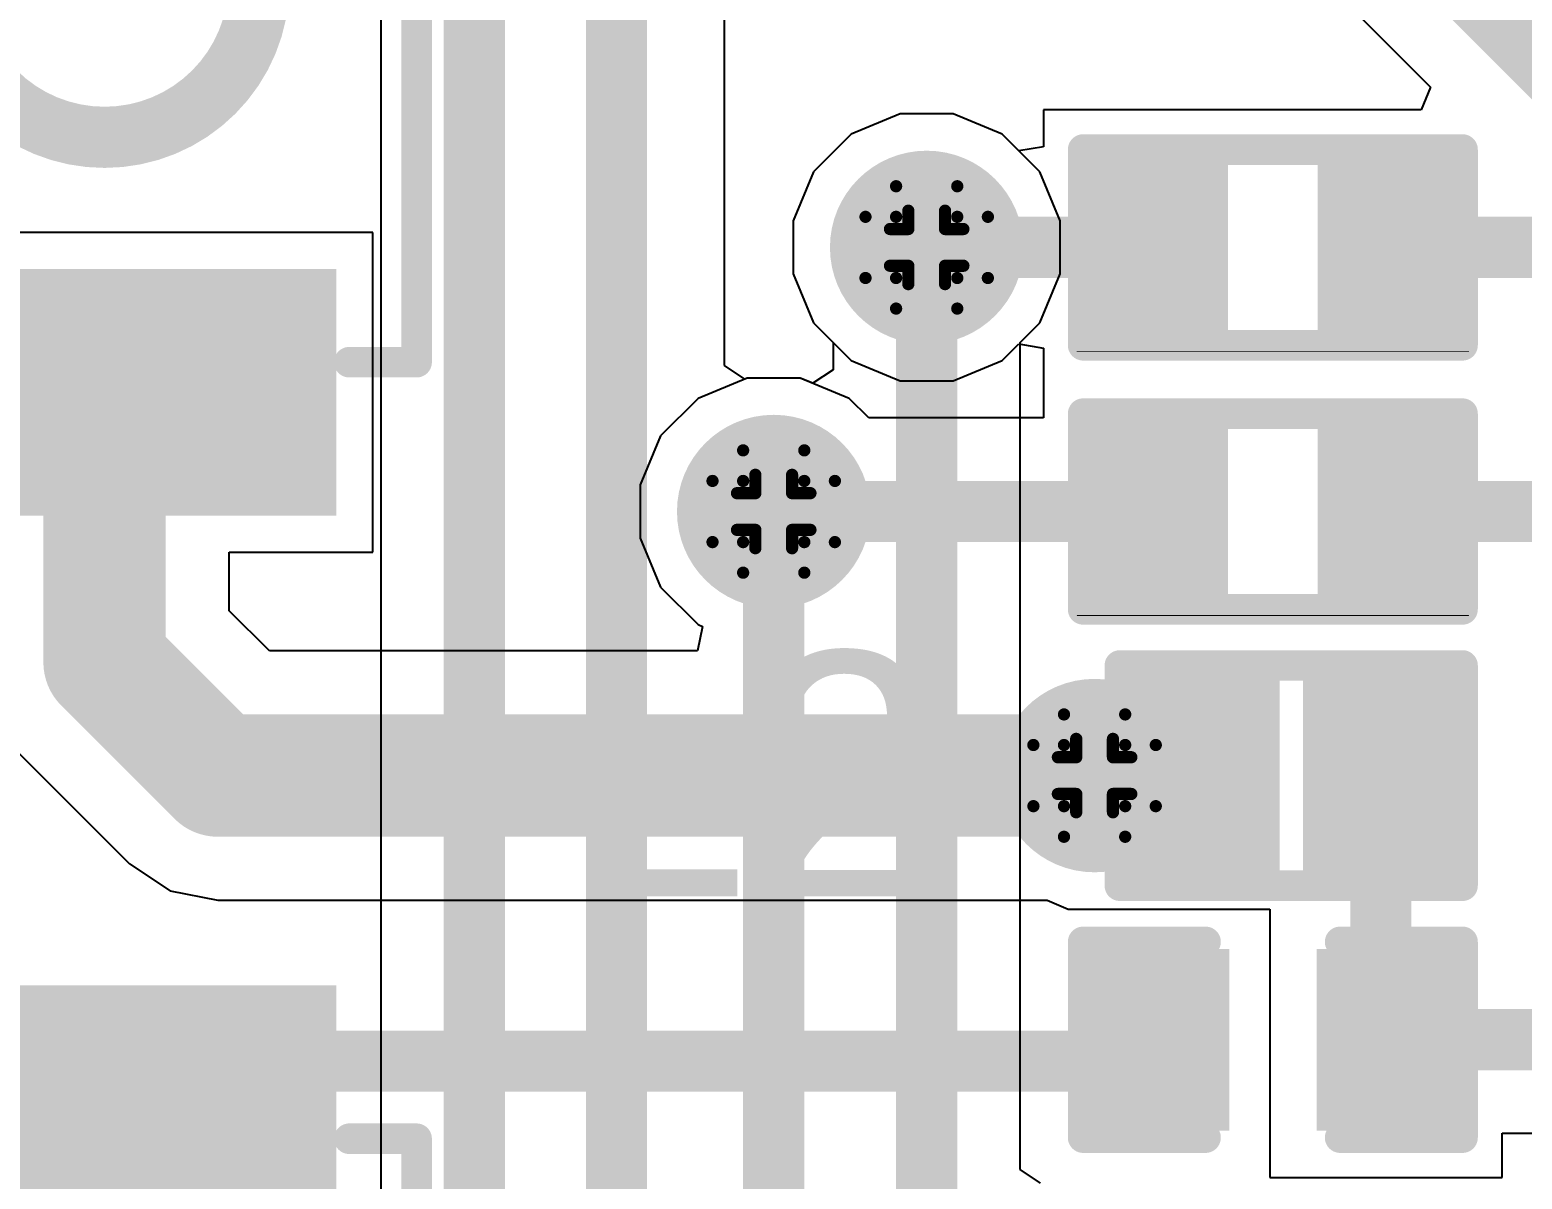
# Model space of a CAD drawing. Header units: inches. Extents: x -5 to 5258, y -4 to 5281.
# Drawn here: x -0.8 to 5.39, y 43.79 to 48.56 of the extents above; entities that cross this region are included whole.
import ezdxf

# ---------------------------------------------------------------- set-up
doc = ezdxf.new("R2010")
doc.units = ezdxf.units.IN
for name, color, linetype in [('Bottom Layer', 5, 'Continuous'), ('Bottom Solder', 6, 'Continuous'), ('Drill Drawing', 1, 'Continuous'), ('Top Layer', 1, 'Continuous'), ('Top Overlay', 2, 'Continuous'), ('Top Paste', 8, 'Continuous'), ('Top Solder', 216, 'Continuous'), ('Via Holes', 16, 'Continuous')]:
    doc.layers.add(name, color=color, linetype=linetype)
doc.styles.add('Arial', font='', dxfattribs={"height": 0.2})
doc.styles.get('Arial').set_extended_font_data('Arial')

# ---------------------------------------------------------------- blocks, each defined once
blk = doc.blocks.new('B3U_1000P_19')
at = {"layer": 'Top Layer'}
for points in [[(-2.11, 0.86), (-1.29, 0.86), (-1.29, -0.86), (-2.11, -0.86)], [(1.29, 0.86), (2.11, 0.86), (2.11, -0.86), (1.29, -0.86)]]:
    blk.add_hatch(color=1, dxfattribs=at).paths.add_polyline_path(points)
at = {"layer": 'Top Paste'}
for points in [[(-2.11, 0.86), (-1.29, 0.86), (-1.29, -0.86), (-2.11, -0.86)], [(1.29, 0.86), (2.11, 0.86), (2.11, -0.86), (1.29, -0.86)]]:
    blk.add_hatch(color=8, dxfattribs=at).paths.add_polyline_path(points)
at = {"layer": 'Top Solder'}
for points in [[(-2.2116, 0.9616), (-1.1884, 0.9616), (-1.1884, -0.9616), (-2.2116, -0.9616)], [(1.1884, 0.9616), (2.2116, 0.9616), (2.2116, -0.9616), (1.1884, -0.9616)]]:
    blk.add_hatch(color=216, dxfattribs=at).paths.add_polyline_path(points)
at = {"layer": 'Top Overlay'}
for points in [[(-1.5748, 1.016, 0.127, 0.127, 0), (-1.5748, 1.2954, 0.127, 0.127, 0)], [(1.5748, 1.2954, 0.127, 0.127, 0), (-1.5748, 1.2954, 0.127, 0.127, 0)], [(1.5748, 1.016, 0.127, 0.127, 0), (1.5748, 1.2954, 0.127, 0.127, 0)], [(-1.5748, -1.2954, 0.127, 0.127, 0), (-1.5748, -1.016, 0.127, 0.127, 0)], [(1.5748, -1.2954, 0.127, 0.127, 0), (1.5748, -1.016, 0.127, 0.127, 0)], [(1.5748, -1.2954, 0.127, 0.127, 0), (-1.5748, -1.2954, 0.127, 0.127, 0)]]:
    blk.add_lwpolyline(points, format="xyseb", dxfattribs=at)
for points in [[(-1.6065, 1.2954, 0.0635, 0.0635, 1), (-1.5431, 1.2954, 0.0635, 0.0635, 1)], [(-1.6065, 1.2954, 0.0635, 0.0635, 1), (-1.5431, 1.2954, 0.0635, 0.0635, 1)], [(1.5431, 1.2954, 0.0635, 0.0635, 1), (1.6065, 1.2954, 0.0635, 0.0635, 1)], [(1.5431, 1.2954, 0.0635, 0.0635, 1), (1.6065, 1.2954, 0.0635, 0.0635, 1)], [(-1.6065, 1.016, 0.0635, 0.0635, 1), (-1.5431, 1.016, 0.0635, 0.0635, 1)], [(1.5431, 1.016, 0.0635, 0.0635, 1), (1.6066, 1.016, 0.0635, 0.0635, 1)], [(0.6411, 0, 0.254, 0.254, 1), (-0.6411, 0, 0.254, 0.254, 1)], [(-0.7046, 0, 0.127, 0.127, 1), (-0.5776, 0, 0.127, 0.127, 1)], [(0.5776, 0, 0.127, 0.127, 1), (0.7046, 0, 0.127, 0.127, 1)], [(-1.6065, -1.016, 0.0635, 0.0635, 1), (-1.5431, -1.016, 0.0635, 0.0635, 1)], [(1.5431, -1.016, 0.0635, 0.0635, 1), (1.6066, -1.016, 0.0635, 0.0635, 1)], [(-1.6065, -1.2954, 0.0635, 0.0635, 1), (-1.5431, -1.2954, 0.0635, 0.0635, 1)], [(-1.6065, -1.2954, 0.0635, 0.0635, 1), (-1.5431, -1.2954, 0.0635, 0.0635, 1)], [(1.5431, -1.2954, 0.0635, 0.0635, 1), (1.6065, -1.2954, 0.0635, 0.0635, 1)], [(1.5431, -1.2954, 0.0635, 0.0635, 1), (1.6065, -1.2954, 0.0635, 0.0635, 1)]]:
    blk.add_lwpolyline(points, format="xyseb", close=True, dxfattribs=at)
blk = doc.blocks.new('B3U_1000P_21')
at = {"layer": 'Top Layer'}
for points in [[(-2.11, 0.86), (-1.29, 0.86), (-1.29, -0.86), (-2.11, -0.86)], [(1.29, 0.86), (2.11, 0.86), (2.11, -0.86), (1.29, -0.86)]]:
    blk.add_hatch(color=1, dxfattribs=at).paths.add_polyline_path(points)
at = {"layer": 'Top Paste'}
for points in [[(-2.11, 0.86), (-1.29, 0.86), (-1.29, -0.86), (-2.11, -0.86)], [(1.29, 0.86), (2.11, 0.86), (2.11, -0.86), (1.29, -0.86)]]:
    blk.add_hatch(color=8, dxfattribs=at).paths.add_polyline_path(points)
at = {"layer": 'Top Solder'}
for points in [[(-2.2116, 0.9616), (-1.1884, 0.9616), (-1.1884, -0.9616), (-2.2116, -0.9616)], [(1.1884, 0.9616), (2.2116, 0.9616), (2.2116, -0.9616), (1.1884, -0.9616)]]:
    blk.add_hatch(color=216, dxfattribs=at).paths.add_polyline_path(points)
at = {"layer": 'Top Overlay'}
for points in [[(-1.5748, 1.2954, 0.127, 0.127, 0), (-1.5748, 1.016, 0.127, 0.127, 0)], [(-1.5748, 1.2954, 0.127, 0.127, 0), (1.5748, 1.2954, 0.127, 0.127, 0)], [(1.5748, 1.2954, 0.127, 0.127, 0), (1.5748, 1.016, 0.127, 0.127, 0)], [(-1.5748, -1.016, 0.127, 0.127, 0), (-1.5748, -1.2954, 0.127, 0.127, 0)], [(1.5748, -1.016, 0.127, 0.127, 0), (1.5748, -1.2954, 0.127, 0.127, 0)], [(-1.5748, -1.2954, 0.127, 0.127, 0), (1.5748, -1.2954, 0.127, 0.127, 0)]]:
    blk.add_lwpolyline(points, format="xyseb", dxfattribs=at)
for points in [[(-1.6065, 1.2954, 0.0635, 0.0635, 1), (-1.5431, 1.2954, 0.0635, 0.0635, 1)], [(-1.6065, 1.2954, 0.0635, 0.0635, 1), (-1.5431, 1.2954, 0.0635, 0.0635, 1)], [(1.5431, 1.2954, 0.0635, 0.0635, 1), (1.6065, 1.2954, 0.0635, 0.0635, 1)], [(1.5431, 1.2954, 0.0635, 0.0635, 1), (1.6065, 1.2954, 0.0635, 0.0635, 1)], [(-1.6065, 1.016, 0.0635, 0.0635, 1), (-1.5431, 1.016, 0.0635, 0.0635, 1)], [(1.5431, 1.016, 0.0635, 0.0635, 1), (1.6066, 1.016, 0.0635, 0.0635, 1)], [(0.6411, 0, 0.254, 0.254, 1), (-0.6411, 0, 0.254, 0.254, 1)], [(-0.7046, 0, 0.127, 0.127, 1), (-0.5776, 0, 0.127, 0.127, 1)], [(0.5776, 0, 0.127, 0.127, 1), (0.7046, 0, 0.127, 0.127, 1)], [(-1.6065, -1.016, 0.0635, 0.0635, 1), (-1.5431, -1.016, 0.0635, 0.0635, 1)], [(1.5431, -1.016, 0.0635, 0.0635, 1), (1.6066, -1.016, 0.0635, 0.0635, 1)], [(-1.6065, -1.2954, 0.0635, 0.0635, 1), (-1.5431, -1.2954, 0.0635, 0.0635, 1)], [(-1.6065, -1.2954, 0.0635, 0.0635, 1), (-1.5431, -1.2954, 0.0635, 0.0635, 1)], [(1.5431, -1.2954, 0.0635, 0.0635, 1), (1.6065, -1.2954, 0.0635, 0.0635, 1)], [(1.5431, -1.2954, 0.0635, 0.0635, 1), (1.6065, -1.2954, 0.0635, 0.0635, 1)]]:
    blk.add_lwpolyline(points, format="xyseb", close=True, dxfattribs=at)
blk = doc.blocks.new('R___0402_42')
at = {"layer": 'Top Layer'}
for points in [[(-0.6985, -0.3175), (-0.6985, 0.3175), (-0.2413, 0.3175), (-0.2413, -0.3175)], [(0.2413, -0.3175), (0.2413, 0.3175), (0.6985, 0.3175), (0.6985, -0.3175)]]:
    blk.add_hatch(color=1, dxfattribs=at).paths.add_polyline_path(points)
at = {"layer": 'Top Paste'}
for points in [[(-0.6985, -0.3175), (-0.6985, 0.3175), (-0.2413, 0.3175), (-0.2413, -0.3175)], [(0.2413, -0.3175), (0.2413, 0.3175), (0.6985, 0.3175), (0.6985, -0.3175)]]:
    blk.add_hatch(color=8, dxfattribs=at).paths.add_polyline_path(points)
at = {"layer": 'Top Solder'}
for points in [[(-0.7535, -0.3725), (-0.7535, 0.3725), (-0.1863, 0.3725), (-0.1863, -0.3725)], [(0.1863, -0.3725), (0.1863, 0.3725), (0.7535, 0.3725), (0.7535, -0.3725)]]:
    blk.add_hatch(color=216, dxfattribs=at).paths.add_polyline_path(points)
at = {"layer": 'Top Overlay'}
for points in [[(-0.7874, -0.4064, 0.127, 0.127, 0), (-0.7874, 0.4064, 0.127, 0.127, 0)], [(-0.7874, 0.4064, 0.127, 0.127, 0), (0.7874, 0.4064, 0.127, 0.127, 0)], [(0.7874, -0.4064, 0.127, 0.127, 0), (0.7874, 0.4064, 0.127, 0.127, 0)], [(-0.7874, -0.4064, 0.127, 0.127, 0), (0.7874, -0.4064, 0.127, 0.127, 0)], [(-0.8128, -0.4318, 0.00323, 0.00323, 0), (0.8128, -0.4318, 0.00323, 0.00323, 0)]]:
    blk.add_lwpolyline(points, format="xyseb", dxfattribs=at)
for points in [[(-0.8191, 0.4064, 0.0635, 0.0635, 1), (-0.7556, 0.4064, 0.0635, 0.0635, 1)], [(-0.8191, 0.4064, 0.0635, 0.0635, 1), (-0.7556, 0.4064, 0.0635, 0.0635, 1)], [(0.7556, 0.4064, 0.0635, 0.0635, 1), (0.8191, 0.4064, 0.0635, 0.0635, 1)], [(0.7556, 0.4064, 0.0635, 0.0635, 1), (0.8191, 0.4064, 0.0635, 0.0635, 1)], [(-0.8191, -0.4064, 0.0635, 0.0635, 1), (-0.7556, -0.4064, 0.0635, 0.0635, 1)], [(-0.8191, -0.4064, 0.0635, 0.0635, 1), (-0.7556, -0.4064, 0.0635, 0.0635, 1)], [(0.7556, -0.4064, 0.0635, 0.0635, 1), (0.8191, -0.4064, 0.0635, 0.0635, 1)], [(0.7556, -0.4064, 0.0635, 0.0635, 1), (0.8191, -0.4064, 0.0635, 0.0635, 1)], [(-0.8136, -0.4318, 0.00161, 0.00161, 1), (-0.812, -0.4318, 0.00161, 0.00161, 1)], [(0.812, -0.4318, 0.00161, 0.00161, 1), (0.8136, -0.4318, 0.00161, 0.00161, 1)]]:
    blk.add_lwpolyline(points, format="xyseb", close=True, dxfattribs=at)
blk = doc.blocks.new('R___0402_43')
at = {"layer": 'Top Layer'}
for points in [[(-0.6985, -0.3175), (-0.6985, 0.3175), (-0.2413, 0.3175), (-0.2413, -0.3175)], [(0.2413, -0.3175), (0.2413, 0.3175), (0.6985, 0.3175), (0.6985, -0.3175)]]:
    blk.add_hatch(color=1, dxfattribs=at).paths.add_polyline_path(points)
at = {"layer": 'Top Paste'}
for points in [[(-0.6985, -0.3175), (-0.6985, 0.3175), (-0.2413, 0.3175), (-0.2413, -0.3175)], [(0.2413, -0.3175), (0.2413, 0.3175), (0.6985, 0.3175), (0.6985, -0.3175)]]:
    blk.add_hatch(color=8, dxfattribs=at).paths.add_polyline_path(points)
at = {"layer": 'Top Solder'}
for points in [[(-0.7535, -0.3725), (-0.7535, 0.3725), (-0.1863, 0.3725), (-0.1863, -0.3725)], [(0.1863, -0.3725), (0.1863, 0.3725), (0.7535, 0.3725), (0.7535, -0.3725)]]:
    blk.add_hatch(color=216, dxfattribs=at).paths.add_polyline_path(points)
at = {"layer": 'Top Overlay'}
for points in [[(-0.7874, -0.4064, 0.127, 0.127, 0), (-0.7874, 0.4064, 0.127, 0.127, 0)], [(-0.7874, 0.4064, 0.127, 0.127, 0), (0.7874, 0.4064, 0.127, 0.127, 0)], [(0.7874, -0.4064, 0.127, 0.127, 0), (0.7874, 0.4064, 0.127, 0.127, 0)], [(-0.7874, -0.4064, 0.127, 0.127, 0), (0.7874, -0.4064, 0.127, 0.127, 0)], [(-0.8128, -0.4318, 0.00323, 0.00323, 0), (0.8128, -0.4318, 0.00323, 0.00323, 0)]]:
    blk.add_lwpolyline(points, format="xyseb", dxfattribs=at)
for points in [[(-0.8191, 0.4064, 0.0635, 0.0635, 1), (-0.7556, 0.4064, 0.0635, 0.0635, 1)], [(-0.8191, 0.4064, 0.0635, 0.0635, 1), (-0.7556, 0.4064, 0.0635, 0.0635, 1)], [(0.7556, 0.4064, 0.0635, 0.0635, 1), (0.8191, 0.4064, 0.0635, 0.0635, 1)], [(0.7556, 0.4064, 0.0635, 0.0635, 1), (0.8191, 0.4064, 0.0635, 0.0635, 1)], [(-0.8191, -0.4064, 0.0635, 0.0635, 1), (-0.7556, -0.4064, 0.0635, 0.0635, 1)], [(-0.8191, -0.4064, 0.0635, 0.0635, 1), (-0.7556, -0.4064, 0.0635, 0.0635, 1)], [(0.7556, -0.4064, 0.0635, 0.0635, 1), (0.8191, -0.4064, 0.0635, 0.0635, 1)], [(0.7556, -0.4064, 0.0635, 0.0635, 1), (0.8191, -0.4064, 0.0635, 0.0635, 1)], [(-0.8136, -0.4318, 0.00161, 0.00161, 1), (-0.812, -0.4318, 0.00161, 0.00161, 1)], [(0.812, -0.4318, 0.00161, 0.00161, 1), (0.8136, -0.4318, 0.00161, 0.00161, 1)]]:
    blk.add_lwpolyline(points, format="xyseb", close=True, dxfattribs=at)
blk = doc.blocks.new('IND_0402_104')
at = {"layer": 'Top Layer'}
for points in [[(-0.55, 0.3), (-0.15, 0.3), (-0.15, -0.3), (-0.55, -0.3)], [(0.15, 0.3), (0.55, 0.3), (0.55, -0.3), (0.15, -0.3)]]:
    blk.add_hatch(color=1, dxfattribs=at).paths.add_polyline_path(points)
at = {"layer": 'Top Paste'}
for points in [[(-0.55, 0.3), (-0.15, 0.3), (-0.15, -0.3), (-0.55, -0.3)], [(0.15, 0.3), (0.55, 0.3), (0.55, -0.3), (0.15, -0.3)]]:
    blk.add_hatch(color=8, dxfattribs=at).paths.add_polyline_path(points)
at = {"layer": 'Top Solder'}
for points in [[(-0.6516, 0.4016), (-0.0484, 0.4016), (-0.0484, -0.4016), (-0.6516, -0.4016)], [(0.0484, 0.4016), (0.6516, 0.4016), (0.6516, -0.4016), (0.0484, -0.4016)]]:
    blk.add_hatch(color=216, dxfattribs=at).paths.add_polyline_path(points)
at = {"layer": 'Top Overlay'}
for points in [[(-0.7112, 0.4572, 0.127, 0.127, 0), (-0.7112, -0.4572, 0.127, 0.127, 0)], [(-0.3048, 0.4572, 0.127, 0.127, 0), (-0.7112, 0.4572, 0.127, 0.127, 0)], [(0.7112, 0.4572, 0.127, 0.127, 0), (-0.3048, 0.4572, 0.127, 0.127, 0)], [(0.7112, 0.4572, 0.127, 0.127, 0), (0.7112, -0.4572, 0.127, 0.127, 0)], [(-0.3048, -0.4572, 0.127, 0.127, 0), (-0.7112, -0.4572, 0.127, 0.127, 0)], [(0.7112, -0.4572, 0.127, 0.127, 0), (-0.3048, -0.4572, 0.127, 0.127, 0)]]:
    blk.add_lwpolyline(points, format="xyseb", dxfattribs=at)
for points in [[(-0.7429, 0.4572, 0.0635, 0.0635, 1), (-0.6794, 0.4572, 0.0635, 0.0635, 1)], [(-0.7429, 0.4572, 0.0635, 0.0635, 1), (-0.6794, 0.4572, 0.0635, 0.0635, 1)], [(-0.3366, 0.4572, 0.0635, 0.0635, 1), (-0.2731, 0.4572, 0.0635, 0.0635, 1)], [(-0.3366, 0.4572, 0.0635, 0.0635, 1), (-0.2731, 0.4572, 0.0635, 0.0635, 1)], [(0.6794, 0.4572, 0.0635, 0.0635, 1), (0.7429, 0.4572, 0.0635, 0.0635, 1)], [(0.6794, 0.4572, 0.0635, 0.0635, 1), (0.7429, 0.4572, 0.0635, 0.0635, 1)], [(-0.7429, -0.4572, 0.0635, 0.0635, 1), (-0.6794, -0.4572, 0.0635, 0.0635, 1)], [(-0.7429, -0.4572, 0.0635, 0.0635, 1), (-0.6794, -0.4572, 0.0635, 0.0635, 1)], [(-0.3366, -0.4572, 0.0635, 0.0635, 1), (-0.2731, -0.4572, 0.0635, 0.0635, 1)], [(-0.3366, -0.4572, 0.0635, 0.0635, 1), (-0.2731, -0.4572, 0.0635, 0.0635, 1)], [(0.6794, -0.4572, 0.0635, 0.0635, 1), (0.7429, -0.4572, 0.0635, 0.0635, 1)], [(0.6794, -0.4572, 0.0635, 0.0635, 1), (0.7429, -0.4572, 0.0635, 0.0635, 1)]]:
    blk.add_lwpolyline(points, format="xyseb", close=True, dxfattribs=at)
blk = doc.blocks.new('C___0402_143')
at = {"layer": 'Top Layer'}
for points in [[(-0.6985, -0.3175), (-0.6985, 0.3175), (-0.2413, 0.3175), (-0.2413, -0.3175)], [(0.2413, -0.3175), (0.2413, 0.3175), (0.6985, 0.3175), (0.6985, -0.3175)]]:
    blk.add_hatch(color=1, dxfattribs=at).paths.add_polyline_path(points)
at = {"layer": 'Top Paste'}
for points in [[(-0.6985, -0.3175), (-0.6985, 0.3175), (-0.2413, 0.3175), (-0.2413, -0.3175)], [(0.2413, -0.3175), (0.2413, 0.3175), (0.6985, 0.3175), (0.6985, -0.3175)]]:
    blk.add_hatch(color=8, dxfattribs=at).paths.add_polyline_path(points)
at = {"layer": 'Top Solder'}
for points in [[(-0.7585, -0.3775), (-0.7585, 0.3775), (-0.1813, 0.3775), (-0.1813, -0.3775)], [(0.1813, -0.3775), (0.1813, 0.3775), (0.7585, 0.3775), (0.7585, -0.3775)]]:
    blk.add_hatch(color=216, dxfattribs=at).paths.add_polyline_path(points)
at = {"layer": 'Top Overlay'}
for points in [[(-0.7874, 0.4064, 0.127, 0.127, 0), (-0.7874, -0.4064, 0.127, 0.127, 0)], [(-0.2794, 0.4064, 0.127, 0.127, 0), (-0.7874, 0.4064, 0.127, 0.127, 0)], [(0.7874, 0.4064, 0.127, 0.127, 0), (0.2794, 0.4064, 0.127, 0.127, 0)], [(0.7874, 0.4064, 0.127, 0.127, 0), (0.7874, -0.4064, 0.127, 0.127, 0)], [(-0.2794, -0.4064, 0.127, 0.127, 0), (-0.7874, -0.4064, 0.127, 0.127, 0)], [(0.7874, -0.4064, 0.127, 0.127, 0), (0.2794, -0.4064, 0.127, 0.127, 0)]]:
    blk.add_lwpolyline(points, format="xyseb", dxfattribs=at)
for points in [[(-0.8191, 0.4064, 0.0635, 0.0635, 1), (-0.7556, 0.4064, 0.0635, 0.0635, 1)], [(-0.8191, 0.4064, 0.0635, 0.0635, 1), (-0.7556, 0.4064, 0.0635, 0.0635, 1)], [(-0.3111, 0.4064, 0.0635, 0.0635, 1), (-0.2477, 0.4064, 0.0635, 0.0635, 1)], [(0.2477, 0.4064, 0.0635, 0.0635, 1), (0.3111, 0.4064, 0.0635, 0.0635, 1)], [(0.7556, 0.4064, 0.0635, 0.0635, 1), (0.8191, 0.4064, 0.0635, 0.0635, 1)], [(0.7556, 0.4064, 0.0635, 0.0635, 1), (0.8191, 0.4064, 0.0635, 0.0635, 1)], [(-0.8191, -0.4064, 0.0635, 0.0635, 1), (-0.7556, -0.4064, 0.0635, 0.0635, 1)], [(-0.8191, -0.4064, 0.0635, 0.0635, 1), (-0.7556, -0.4064, 0.0635, 0.0635, 1)], [(-0.3111, -0.4064, 0.0635, 0.0635, 1), (-0.2477, -0.4064, 0.0635, 0.0635, 1)], [(0.2477, -0.4064, 0.0635, 0.0635, 1), (0.3111, -0.4064, 0.0635, 0.0635, 1)], [(0.7556, -0.4064, 0.0635, 0.0635, 1), (0.8191, -0.4064, 0.0635, 0.0635, 1)], [(0.7556, -0.4064, 0.0635, 0.0635, 1), (0.8191, -0.4064, 0.0635, 0.0635, 1)]]:
    blk.add_lwpolyline(points, format="xyseb", close=True, dxfattribs=at)

msp = doc.modelspace()

# ---------------------------------------------------------------- hatches: boundary and pattern name
at = {"layer": 'Bottom Layer'}
h = msp.add_hatch(color=5, dxfattribs=at)
edge = h.paths.add_edge_path()
edge.add_arc((2.921, 47.6611), 0.3, 0, 360)
h = msp.add_hatch(color=5, dxfattribs=at)
edge = h.paths.add_edge_path()
edge.add_arc((2.286, 46.5644), 0.3, 0, 360)
h = msp.add_hatch(color=5, dxfattribs=at)
edge = h.paths.add_edge_path()
edge.add_arc((3.618, 45.4679), 0.3, 0, 360)
at = {"layer": 'Bottom Solder'}
h = msp.add_hatch(color=6, dxfattribs=at)
edge = h.paths.add_edge_path()
edge.add_arc((2.921, 47.6611), 0.4016, 0, 360)
h = msp.add_hatch(color=6, dxfattribs=at)
edge = h.paths.add_edge_path()
edge.add_arc((2.286, 46.5644), 0.4016, 0, 360)
h = msp.add_hatch(color=6, dxfattribs=at)
edge = h.paths.add_edge_path()
edge.add_arc((3.618, 45.4679), 0.4016, 0, 360)
at = {"layer": 'Top Layer'}
h = msp.add_hatch(color=1, dxfattribs=at)
edge = h.paths.add_edge_path()
edge.add_arc((2.921, 47.6611), 0.3, 0, 360)
h = msp.add_hatch(color=1, dxfattribs=at)
edge = h.paths.add_edge_path()
edge.add_arc((2.286, 46.5644), 0.3, 0, 360)
h = msp.add_hatch(color=1, dxfattribs=at)
edge = h.paths.add_edge_path()
edge.add_arc((3.618, 45.4679), 0.3, 0, 360)
at = {"layer": 'Top Solder'}
h = msp.add_hatch(color=216, dxfattribs=at)
edge = h.paths.add_edge_path()
edge.add_arc((2.921, 47.6611), 0.4016, 0, 360)
h = msp.add_hatch(color=216, dxfattribs=at)
edge = h.paths.add_edge_path()
edge.add_arc((2.286, 46.5644), 0.4016, 0, 360)
h = msp.add_hatch(color=216, dxfattribs=at)
edge = h.paths.add_edge_path()
edge.add_arc((3.618, 45.4679), 0.4016, 0, 360)
at = {"layer": 'Via Holes'}
h = msp.add_hatch(color=7, dxfattribs=at)
edge = h.paths.add_edge_path()
edge.add_arc((2.921, 47.6611), 0.15, 0, 360)
h = msp.add_hatch(color=7, dxfattribs=at)
edge = h.paths.add_edge_path()
edge.add_arc((2.286, 46.5644), 0.15, 0, 360)
h = msp.add_hatch(color=7, dxfattribs=at)
edge = h.paths.add_edge_path()
edge.add_arc((3.618, 45.4679), 0.15, 0, 360)

# ---------------------------------------------------------------- linework, layer by layer
at = {"layer": 'Bottom Layer'}
for p, q in [((0.6548, 52.2954), (0.6548, 33.3307)), ((2.0817, 47.1708), (2.0817, 51.6879)), ((2.8108, 48.2151), (2.6072, 48.1307)), ((3.0312, 48.2151), (2.8108, 48.2151)), ((3.2348, 48.1307), (3.0312, 48.2151)), ((2.6072, 48.1307), (2.4513, 47.9749)), ((3.3907, 47.9749), (3.2348, 48.1307)), ((2.4513, 47.9749), (2.367, 47.7713)), ((3.475, 47.7713), (3.3907, 47.9749)), ((2.367, 47.7713), (2.367, 47.5509)), ((3.475, 47.5509), (3.475, 47.7713)), ((2.367, 47.5509), (2.4513, 47.3473)), ((3.3907, 47.3473), (3.475, 47.5509)), ((2.4513, 47.3473), (2.5325, 47.2661)), ((3.3095, 47.2661), (3.3907, 47.3473)), ((2.5325, 47.2661), (2.5325, 47.1533)), ((3.3095, 43.8322), (3.3095, 47.2661)), ((2.1662, 47.1144), (2.0817, 47.1708)), ((2.5325, 47.1533), (2.4481, 47.0969)), ((2.1758, 47.1184), (2.1662, 47.1144)), ((2.3962, 47.1184), (2.1758, 47.1184)), ((2.4481, 47.0969), (2.3962, 47.1184)), ((3.3939, 43.7758), (3.3095, 43.8322))]:
    msp.add_line(p, q, dxfattribs=at)
for points in [[(1.0433, 33.3307, 0.254, 0.254, 0), (1.0433, 52.2954, 0.254, 0.254, 0)], [(1.6335, 42.4145, 0.254, 0.254, 0), (1.6335, 51.9726, 0.254, 0.254, 0)], [(2.921, 34.982, 0.254, 0.254, 0), (2.921, 47.6611, 0.254, 0.254, 0)], [(2.286, 34.5649, 0.254, 0.254, 0), (2.286, 46.5644, 0.254, 0.254, 0)]]:
    msp.add_lwpolyline(points, format="xyseb", dxfattribs=at)
for points in [[(2.8575, 47.6611, 0.127, 0.127, 1), (2.9845, 47.6611, 0.127, 0.127, 1)], [(2.2225, 46.5644, 0.127, 0.127, 1), (2.3495, 46.5644, 0.127, 0.127, 1)]]:
    msp.add_lwpolyline(points, format="xyseb", close=True, dxfattribs=at)
at = {"layer": 'Drill Drawing'}
for points in [[(2.794, 47.7881, 0.0508, 0.0508, 0), (2.794, 47.9151, 0.0508, 0.0508, 0)], [(2.794, 47.9151, 0.0508, 0.0508, 0), (3.048, 47.9151, 0.0508, 0.0508, 0)], [(3.048, 47.7881, 0.0508, 0.0508, 0), (3.048, 47.9151, 0.0508, 0.0508, 0)], [(2.8448, 47.7373, 0.0508, 0.0508, 0), (2.8448, 47.8135, 0.0508, 0.0508, 0)], [(2.8448, 47.8135, 0.0508, 0.0508, 0), (2.9972, 47.8135, 0.0508, 0.0508, 0)], [(2.9972, 47.7373, 0.0508, 0.0508, 0), (2.9972, 47.8135, 0.0508, 0.0508, 0)], [(2.667, 47.5341, 0.0508, 0.0508, 0), (2.667, 47.7881, 0.0508, 0.0508, 0)], [(2.667, 47.7881, 0.0508, 0.0508, 0), (2.794, 47.7881, 0.0508, 0.0508, 0)], [(2.7686, 47.5849, 0.0508, 0.0508, 0), (2.7686, 47.7373, 0.0508, 0.0508, 0)], [(2.7686, 47.7373, 0.0508, 0.0508, 0), (2.8448, 47.7373, 0.0508, 0.0508, 0)], [(2.9972, 47.7373, 0.0508, 0.0508, 0), (3.0734, 47.7373, 0.0508, 0.0508, 0)], [(3.048, 47.7881, 0.0508, 0.0508, 0), (3.175, 47.7881, 0.0508, 0.0508, 0)], [(3.0734, 47.5849, 0.0508, 0.0508, 0), (3.0734, 47.7373, 0.0508, 0.0508, 0)], [(3.175, 47.5341, 0.0508, 0.0508, 0), (3.175, 47.7881, 0.0508, 0.0508, 0)], [(2.7686, 47.5849, 0.0508, 0.0508, 0), (2.8448, 47.5849, 0.0508, 0.0508, 0)], [(2.8448, 47.5087, 0.0508, 0.0508, 0), (2.8448, 47.5849, 0.0508, 0.0508, 0)], [(2.9972, 47.5849, 0.0508, 0.0508, 0), (3.0734, 47.5849, 0.0508, 0.0508, 0)], [(2.9972, 47.5087, 0.0508, 0.0508, 0), (2.9972, 47.5849, 0.0508, 0.0508, 0)], [(2.667, 47.5341, 0.0508, 0.0508, 0), (2.794, 47.5341, 0.0508, 0.0508, 0)], [(2.794, 47.4071, 0.0508, 0.0508, 0), (2.794, 47.5341, 0.0508, 0.0508, 0)], [(2.8448, 47.5087, 0.0508, 0.0508, 0), (2.9972, 47.5087, 0.0508, 0.0508, 0)], [(3.048, 47.5341, 0.0508, 0.0508, 0), (3.175, 47.5341, 0.0508, 0.0508, 0)], [(3.048, 47.4071, 0.0508, 0.0508, 0), (3.048, 47.5341, 0.0508, 0.0508, 0)], [(2.794, 47.4071, 0.0508, 0.0508, 0), (3.048, 47.4071, 0.0508, 0.0508, 0)], [(2.159, 46.6914, 0.0508, 0.0508, 0), (2.159, 46.8184, 0.0508, 0.0508, 0)], [(2.159, 46.8184, 0.0508, 0.0508, 0), (2.413, 46.8184, 0.0508, 0.0508, 0)], [(2.413, 46.6914, 0.0508, 0.0508, 0), (2.413, 46.8184, 0.0508, 0.0508, 0)], [(2.032, 46.4374, 0.0508, 0.0508, 0), (2.032, 46.6914, 0.0508, 0.0508, 0)], [(2.032, 46.6914, 0.0508, 0.0508, 0), (2.159, 46.6914, 0.0508, 0.0508, 0)], [(2.2098, 46.6406, 0.0508, 0.0508, 0), (2.2098, 46.7168, 0.0508, 0.0508, 0)], [(2.2098, 46.7168, 0.0508, 0.0508, 0), (2.3622, 46.7168, 0.0508, 0.0508, 0)], [(2.3622, 46.6406, 0.0508, 0.0508, 0), (2.3622, 46.7168, 0.0508, 0.0508, 0)], [(2.413, 46.6914, 0.0508, 0.0508, 0), (2.54, 46.6914, 0.0508, 0.0508, 0)], [(2.54, 46.4374, 0.0508, 0.0508, 0), (2.54, 46.6914, 0.0508, 0.0508, 0)], [(2.1336, 46.4882, 0.0508, 0.0508, 0), (2.1336, 46.6406, 0.0508, 0.0508, 0)], [(2.1336, 46.6406, 0.0508, 0.0508, 0), (2.2098, 46.6406, 0.0508, 0.0508, 0)], [(2.3622, 46.6406, 0.0508, 0.0508, 0), (2.4384, 46.6406, 0.0508, 0.0508, 0)], [(2.4384, 46.4882, 0.0508, 0.0508, 0), (2.4384, 46.6406, 0.0508, 0.0508, 0)], [(2.032, 46.4374, 0.0508, 0.0508, 0), (2.159, 46.4374, 0.0508, 0.0508, 0)], [(2.1336, 46.4882, 0.0508, 0.0508, 0), (2.2098, 46.4882, 0.0508, 0.0508, 0)], [(2.159, 46.3104, 0.0508, 0.0508, 0), (2.159, 46.4374, 0.0508, 0.0508, 0)], [(2.2098, 46.412, 0.0508, 0.0508, 0), (2.2098, 46.4882, 0.0508, 0.0508, 0)], [(2.3622, 46.4882, 0.0508, 0.0508, 0), (2.4384, 46.4882, 0.0508, 0.0508, 0)], [(2.3622, 46.412, 0.0508, 0.0508, 0), (2.3622, 46.4882, 0.0508, 0.0508, 0)], [(2.413, 46.4374, 0.0508, 0.0508, 0), (2.54, 46.4374, 0.0508, 0.0508, 0)], [(2.413, 46.3104, 0.0508, 0.0508, 0), (2.413, 46.4374, 0.0508, 0.0508, 0)], [(2.2098, 46.412, 0.0508, 0.0508, 0), (2.3622, 46.412, 0.0508, 0.0508, 0)], [(2.159, 46.3104, 0.0508, 0.0508, 0), (2.413, 46.3104, 0.0508, 0.0508, 0)], [(3.491, 45.5949, 0.0508, 0.0508, 0), (3.491, 45.7219, 0.0508, 0.0508, 0)], [(3.491, 45.7219, 0.0508, 0.0508, 0), (3.745, 45.7219, 0.0508, 0.0508, 0)], [(3.745, 45.5949, 0.0508, 0.0508, 0), (3.745, 45.7219, 0.0508, 0.0508, 0)], [(3.364, 45.3409, 0.0508, 0.0508, 0), (3.364, 45.5949, 0.0508, 0.0508, 0)], [(3.364, 45.5949, 0.0508, 0.0508, 0), (3.491, 45.5949, 0.0508, 0.0508, 0)], [(3.5418, 45.5441, 0.0508, 0.0508, 0), (3.5418, 45.6203, 0.0508, 0.0508, 0)], [(3.5418, 45.6203, 0.0508, 0.0508, 0), (3.6942, 45.6203, 0.0508, 0.0508, 0)], [(3.6942, 45.5441, 0.0508, 0.0508, 0), (3.6942, 45.6203, 0.0508, 0.0508, 0)], [(3.745, 45.5949, 0.0508, 0.0508, 0), (3.872, 45.5949, 0.0508, 0.0508, 0)], [(3.872, 45.3409, 0.0508, 0.0508, 0), (3.872, 45.5949, 0.0508, 0.0508, 0)], [(3.4656, 45.3917, 0.0508, 0.0508, 0), (3.4656, 45.5441, 0.0508, 0.0508, 0)], [(3.4656, 45.5441, 0.0508, 0.0508, 0), (3.5418, 45.5441, 0.0508, 0.0508, 0)], [(3.6942, 45.5441, 0.0508, 0.0508, 0), (3.7704, 45.5441, 0.0508, 0.0508, 0)], [(3.7704, 45.3917, 0.0508, 0.0508, 0), (3.7704, 45.5441, 0.0508, 0.0508, 0)], [(3.4656, 45.3917, 0.0508, 0.0508, 0), (3.5418, 45.3917, 0.0508, 0.0508, 0)], [(3.5418, 45.3155, 0.0508, 0.0508, 0), (3.5418, 45.3917, 0.0508, 0.0508, 0)], [(3.6942, 45.3917, 0.0508, 0.0508, 0), (3.7704, 45.3917, 0.0508, 0.0508, 0)], [(3.6942, 45.3155, 0.0508, 0.0508, 0), (3.6942, 45.3917, 0.0508, 0.0508, 0)], [(3.364, 45.3409, 0.0508, 0.0508, 0), (3.491, 45.3409, 0.0508, 0.0508, 0)], [(3.491, 45.2139, 0.0508, 0.0508, 0), (3.491, 45.3409, 0.0508, 0.0508, 0)], [(3.745, 45.3409, 0.0508, 0.0508, 0), (3.872, 45.3409, 0.0508, 0.0508, 0)], [(3.745, 45.2139, 0.0508, 0.0508, 0), (3.745, 45.3409, 0.0508, 0.0508, 0)], [(3.5418, 45.3155, 0.0508, 0.0508, 0), (3.6942, 45.3155, 0.0508, 0.0508, 0)], [(3.491, 45.2139, 0.0508, 0.0508, 0), (3.745, 45.2139, 0.0508, 0.0508, 0)]]:
    msp.add_lwpolyline(points, format="xyseb", dxfattribs=at)
for points in [[(2.7813, 47.9151, 0.0254, 0.0254, 1), (2.8067, 47.9151, 0.0254, 0.0254, 1)], [(2.7813, 47.9151, 0.0254, 0.0254, 1), (2.8067, 47.9151, 0.0254, 0.0254, 1)], [(3.0353, 47.9151, 0.0254, 0.0254, 1), (3.0607, 47.9151, 0.0254, 0.0254, 1)], [(3.0353, 47.9151, 0.0254, 0.0254, 1), (3.0607, 47.9151, 0.0254, 0.0254, 1)], [(2.8321, 47.8135, 0.0254, 0.0254, 1), (2.8575, 47.8135, 0.0254, 0.0254, 1)], [(2.8321, 47.8135, 0.0254, 0.0254, 1), (2.8575, 47.8135, 0.0254, 0.0254, 1)], [(2.9845, 47.8135, 0.0254, 0.0254, 1), (3.0099, 47.8135, 0.0254, 0.0254, 1)], [(2.9845, 47.8135, 0.0254, 0.0254, 1), (3.0099, 47.8135, 0.0254, 0.0254, 1)], [(2.6543, 47.7881, 0.0254, 0.0254, 1), (2.6797, 47.7881, 0.0254, 0.0254, 1)], [(2.6543, 47.7881, 0.0254, 0.0254, 1), (2.6797, 47.7881, 0.0254, 0.0254, 1)], [(2.7559, 47.7373, 0.0254, 0.0254, 1), (2.7813, 47.7373, 0.0254, 0.0254, 1)], [(2.7559, 47.7373, 0.0254, 0.0254, 1), (2.7813, 47.7373, 0.0254, 0.0254, 1)], [(2.7813, 47.7881, 0.0254, 0.0254, 1), (2.8067, 47.7881, 0.0254, 0.0254, 1)], [(2.7813, 47.7881, 0.0254, 0.0254, 1), (2.8067, 47.7881, 0.0254, 0.0254, 1)], [(2.8321, 47.7373, 0.0254, 0.0254, 1), (2.8575, 47.7373, 0.0254, 0.0254, 1)], [(2.8321, 47.7373, 0.0254, 0.0254, 1), (2.8575, 47.7373, 0.0254, 0.0254, 1)], [(2.9845, 47.7373, 0.0254, 0.0254, 1), (3.0099, 47.7373, 0.0254, 0.0254, 1)], [(2.9845, 47.7373, 0.0254, 0.0254, 1), (3.0099, 47.7373, 0.0254, 0.0254, 1)], [(3.0353, 47.7881, 0.0254, 0.0254, 1), (3.0607, 47.7881, 0.0254, 0.0254, 1)], [(3.0353, 47.7881, 0.0254, 0.0254, 1), (3.0607, 47.7881, 0.0254, 0.0254, 1)], [(3.0607, 47.7373, 0.0254, 0.0254, 1), (3.0861, 47.7373, 0.0254, 0.0254, 1)], [(3.0607, 47.7373, 0.0254, 0.0254, 1), (3.0861, 47.7373, 0.0254, 0.0254, 1)], [(3.1623, 47.7881, 0.0254, 0.0254, 1), (3.1877, 47.7881, 0.0254, 0.0254, 1)], [(3.1623, 47.7881, 0.0254, 0.0254, 1), (3.1877, 47.7881, 0.0254, 0.0254, 1)], [(2.7559, 47.5849, 0.0254, 0.0254, 1), (2.7813, 47.5849, 0.0254, 0.0254, 1)], [(2.7559, 47.5849, 0.0254, 0.0254, 1), (2.7813, 47.5849, 0.0254, 0.0254, 1)], [(2.8321, 47.5849, 0.0254, 0.0254, 1), (2.8575, 47.5849, 0.0254, 0.0254, 1)], [(2.8321, 47.5849, 0.0254, 0.0254, 1), (2.8575, 47.5849, 0.0254, 0.0254, 1)], [(2.9845, 47.5849, 0.0254, 0.0254, 1), (3.0099, 47.5849, 0.0254, 0.0254, 1)], [(2.9845, 47.5849, 0.0254, 0.0254, 1), (3.0099, 47.5849, 0.0254, 0.0254, 1)], [(3.0607, 47.5849, 0.0254, 0.0254, 1), (3.0861, 47.5849, 0.0254, 0.0254, 1)], [(3.0607, 47.5849, 0.0254, 0.0254, 1), (3.0861, 47.5849, 0.0254, 0.0254, 1)], [(2.6543, 47.5341, 0.0254, 0.0254, 1), (2.6797, 47.5341, 0.0254, 0.0254, 1)], [(2.6543, 47.5341, 0.0254, 0.0254, 1), (2.6797, 47.5341, 0.0254, 0.0254, 1)], [(2.7813, 47.5341, 0.0254, 0.0254, 1), (2.8067, 47.5341, 0.0254, 0.0254, 1)], [(2.7813, 47.5341, 0.0254, 0.0254, 1), (2.8067, 47.5341, 0.0254, 0.0254, 1)], [(2.8321, 47.5087, 0.0254, 0.0254, 1), (2.8575, 47.5087, 0.0254, 0.0254, 1)], [(2.8321, 47.5087, 0.0254, 0.0254, 1), (2.8575, 47.5087, 0.0254, 0.0254, 1)], [(2.9845, 47.5087, 0.0254, 0.0254, 1), (3.0099, 47.5087, 0.0254, 0.0254, 1)], [(2.9845, 47.5087, 0.0254, 0.0254, 1), (3.0099, 47.5087, 0.0254, 0.0254, 1)], [(3.0353, 47.5341, 0.0254, 0.0254, 1), (3.0607, 47.5341, 0.0254, 0.0254, 1)], [(3.0353, 47.5341, 0.0254, 0.0254, 1), (3.0607, 47.5341, 0.0254, 0.0254, 1)], [(3.1623, 47.5341, 0.0254, 0.0254, 1), (3.1877, 47.5341, 0.0254, 0.0254, 1)], [(3.1623, 47.5341, 0.0254, 0.0254, 1), (3.1877, 47.5341, 0.0254, 0.0254, 1)], [(2.7813, 47.4071, 0.0254, 0.0254, 1), (2.8067, 47.4071, 0.0254, 0.0254, 1)], [(2.7813, 47.4071, 0.0254, 0.0254, 1), (2.8067, 47.4071, 0.0254, 0.0254, 1)], [(3.0353, 47.4071, 0.0254, 0.0254, 1), (3.0607, 47.4071, 0.0254, 0.0254, 1)], [(3.0353, 47.4071, 0.0254, 0.0254, 1), (3.0607, 47.4071, 0.0254, 0.0254, 1)], [(2.1463, 46.8184, 0.0254, 0.0254, 1), (2.1717, 46.8184, 0.0254, 0.0254, 1)], [(2.1463, 46.8184, 0.0254, 0.0254, 1), (2.1717, 46.8184, 0.0254, 0.0254, 1)], [(2.4003, 46.8184, 0.0254, 0.0254, 1), (2.4257, 46.8184, 0.0254, 0.0254, 1)], [(2.4003, 46.8184, 0.0254, 0.0254, 1), (2.4257, 46.8184, 0.0254, 0.0254, 1)], [(2.0193, 46.6914, 0.0254, 0.0254, 1), (2.0447, 46.6914, 0.0254, 0.0254, 1)], [(2.0193, 46.6914, 0.0254, 0.0254, 1), (2.0447, 46.6914, 0.0254, 0.0254, 1)], [(2.1463, 46.6914, 0.0254, 0.0254, 1), (2.1717, 46.6914, 0.0254, 0.0254, 1)], [(2.1463, 46.6914, 0.0254, 0.0254, 1), (2.1717, 46.6914, 0.0254, 0.0254, 1)], [(2.1971, 46.7168, 0.0254, 0.0254, 1), (2.2225, 46.7168, 0.0254, 0.0254, 1)], [(2.1971, 46.7168, 0.0254, 0.0254, 1), (2.2225, 46.7168, 0.0254, 0.0254, 1)], [(2.3495, 46.7168, 0.0254, 0.0254, 1), (2.3749, 46.7168, 0.0254, 0.0254, 1)], [(2.3495, 46.7168, 0.0254, 0.0254, 1), (2.3749, 46.7168, 0.0254, 0.0254, 1)], [(2.4003, 46.6914, 0.0254, 0.0254, 1), (2.4257, 46.6914, 0.0254, 0.0254, 1)], [(2.4003, 46.6914, 0.0254, 0.0254, 1), (2.4257, 46.6914, 0.0254, 0.0254, 1)], [(2.5273, 46.6914, 0.0254, 0.0254, 1), (2.5527, 46.6914, 0.0254, 0.0254, 1)], [(2.5273, 46.6914, 0.0254, 0.0254, 1), (2.5527, 46.6914, 0.0254, 0.0254, 1)], [(2.1209, 46.6406, 0.0254, 0.0254, 1), (2.1463, 46.6406, 0.0254, 0.0254, 1)], [(2.1209, 46.6406, 0.0254, 0.0254, 1), (2.1463, 46.6406, 0.0254, 0.0254, 1)], [(2.1971, 46.6406, 0.0254, 0.0254, 1), (2.2225, 46.6406, 0.0254, 0.0254, 1)], [(2.1971, 46.6406, 0.0254, 0.0254, 1), (2.2225, 46.6406, 0.0254, 0.0254, 1)], [(2.3495, 46.6406, 0.0254, 0.0254, 1), (2.3749, 46.6406, 0.0254, 0.0254, 1)], [(2.3495, 46.6406, 0.0254, 0.0254, 1), (2.3749, 46.6406, 0.0254, 0.0254, 1)], [(2.4257, 46.6406, 0.0254, 0.0254, 1), (2.4511, 46.6406, 0.0254, 0.0254, 1)], [(2.4257, 46.6406, 0.0254, 0.0254, 1), (2.4511, 46.6406, 0.0254, 0.0254, 1)], [(2.0193, 46.4374, 0.0254, 0.0254, 1), (2.0447, 46.4374, 0.0254, 0.0254, 1)], [(2.0193, 46.4374, 0.0254, 0.0254, 1), (2.0447, 46.4374, 0.0254, 0.0254, 1)], [(2.1209, 46.4882, 0.0254, 0.0254, 1), (2.1463, 46.4882, 0.0254, 0.0254, 1)], [(2.1209, 46.4882, 0.0254, 0.0254, 1), (2.1463, 46.4882, 0.0254, 0.0254, 1)], [(2.1463, 46.4374, 0.0254, 0.0254, 1), (2.1717, 46.4374, 0.0254, 0.0254, 1)], [(2.1463, 46.4374, 0.0254, 0.0254, 1), (2.1717, 46.4374, 0.0254, 0.0254, 1)], [(2.1971, 46.4882, 0.0254, 0.0254, 1), (2.2225, 46.4882, 0.0254, 0.0254, 1)], [(2.1971, 46.4882, 0.0254, 0.0254, 1), (2.2225, 46.4882, 0.0254, 0.0254, 1)], [(2.3495, 46.4882, 0.0254, 0.0254, 1), (2.3749, 46.4882, 0.0254, 0.0254, 1)], [(2.3495, 46.4882, 0.0254, 0.0254, 1), (2.3749, 46.4882, 0.0254, 0.0254, 1)], [(2.4003, 46.4374, 0.0254, 0.0254, 1), (2.4257, 46.4374, 0.0254, 0.0254, 1)], [(2.4003, 46.4374, 0.0254, 0.0254, 1), (2.4257, 46.4374, 0.0254, 0.0254, 1)], [(2.4257, 46.4882, 0.0254, 0.0254, 1), (2.4511, 46.4882, 0.0254, 0.0254, 1)], [(2.4257, 46.4882, 0.0254, 0.0254, 1), (2.4511, 46.4882, 0.0254, 0.0254, 1)], [(2.5273, 46.4374, 0.0254, 0.0254, 1), (2.5527, 46.4374, 0.0254, 0.0254, 1)], [(2.5273, 46.4374, 0.0254, 0.0254, 1), (2.5527, 46.4374, 0.0254, 0.0254, 1)], [(2.1971, 46.412, 0.0254, 0.0254, 1), (2.2225, 46.412, 0.0254, 0.0254, 1)], [(2.1971, 46.412, 0.0254, 0.0254, 1), (2.2225, 46.412, 0.0254, 0.0254, 1)], [(2.3495, 46.412, 0.0254, 0.0254, 1), (2.3749, 46.412, 0.0254, 0.0254, 1)], [(2.3495, 46.412, 0.0254, 0.0254, 1), (2.3749, 46.412, 0.0254, 0.0254, 1)], [(2.1463, 46.3104, 0.0254, 0.0254, 1), (2.1717, 46.3104, 0.0254, 0.0254, 1)], [(2.1463, 46.3104, 0.0254, 0.0254, 1), (2.1717, 46.3104, 0.0254, 0.0254, 1)], [(2.4003, 46.3104, 0.0254, 0.0254, 1), (2.4257, 46.3104, 0.0254, 0.0254, 1)], [(2.4003, 46.3104, 0.0254, 0.0254, 1), (2.4257, 46.3104, 0.0254, 0.0254, 1)], [(3.4783, 45.7219, 0.0254, 0.0254, 1), (3.5037, 45.7219, 0.0254, 0.0254, 1)], [(3.4783, 45.7219, 0.0254, 0.0254, 1), (3.5037, 45.7219, 0.0254, 0.0254, 1)], [(3.7323, 45.7219, 0.0254, 0.0254, 1), (3.7577, 45.7219, 0.0254, 0.0254, 1)], [(3.7323, 45.7219, 0.0254, 0.0254, 1), (3.7577, 45.7219, 0.0254, 0.0254, 1)], [(3.3513, 45.5949, 0.0254, 0.0254, 1), (3.3767, 45.5949, 0.0254, 0.0254, 1)], [(3.3513, 45.5949, 0.0254, 0.0254, 1), (3.3767, 45.5949, 0.0254, 0.0254, 1)], [(3.4783, 45.5949, 0.0254, 0.0254, 1), (3.5037, 45.5949, 0.0254, 0.0254, 1)], [(3.4783, 45.5949, 0.0254, 0.0254, 1), (3.5037, 45.5949, 0.0254, 0.0254, 1)], [(3.5291, 45.6203, 0.0254, 0.0254, 1), (3.5545, 45.6203, 0.0254, 0.0254, 1)], [(3.5291, 45.6203, 0.0254, 0.0254, 1), (3.5545, 45.6203, 0.0254, 0.0254, 1)], [(3.6815, 45.6203, 0.0254, 0.0254, 1), (3.7069, 45.6203, 0.0254, 0.0254, 1)], [(3.6815, 45.6203, 0.0254, 0.0254, 1), (3.7069, 45.6203, 0.0254, 0.0254, 1)], [(3.7323, 45.5949, 0.0254, 0.0254, 1), (3.7577, 45.5949, 0.0254, 0.0254, 1)], [(3.7323, 45.5949, 0.0254, 0.0254, 1), (3.7577, 45.5949, 0.0254, 0.0254, 1)], [(3.8593, 45.5949, 0.0254, 0.0254, 1), (3.8847, 45.5949, 0.0254, 0.0254, 1)], [(3.8593, 45.5949, 0.0254, 0.0254, 1), (3.8847, 45.5949, 0.0254, 0.0254, 1)], [(3.4529, 45.5441, 0.0254, 0.0254, 1), (3.4783, 45.5441, 0.0254, 0.0254, 1)], [(3.4529, 45.5441, 0.0254, 0.0254, 1), (3.4783, 45.5441, 0.0254, 0.0254, 1)], [(3.5291, 45.5441, 0.0254, 0.0254, 1), (3.5545, 45.5441, 0.0254, 0.0254, 1)], [(3.5291, 45.5441, 0.0254, 0.0254, 1), (3.5545, 45.5441, 0.0254, 0.0254, 1)], [(3.6815, 45.5441, 0.0254, 0.0254, 1), (3.7069, 45.5441, 0.0254, 0.0254, 1)], [(3.6815, 45.5441, 0.0254, 0.0254, 1), (3.7069, 45.5441, 0.0254, 0.0254, 1)], [(3.7577, 45.5441, 0.0254, 0.0254, 1), (3.7831, 45.5441, 0.0254, 0.0254, 1)], [(3.7577, 45.5441, 0.0254, 0.0254, 1), (3.7831, 45.5441, 0.0254, 0.0254, 1)], [(3.4529, 45.3917, 0.0254, 0.0254, 1), (3.4783, 45.3917, 0.0254, 0.0254, 1)], [(3.4529, 45.3917, 0.0254, 0.0254, 1), (3.4783, 45.3917, 0.0254, 0.0254, 1)], [(3.5291, 45.3917, 0.0254, 0.0254, 1), (3.5545, 45.3917, 0.0254, 0.0254, 1)], [(3.5291, 45.3917, 0.0254, 0.0254, 1), (3.5545, 45.3917, 0.0254, 0.0254, 1)], [(3.6815, 45.3917, 0.0254, 0.0254, 1), (3.7069, 45.3917, 0.0254, 0.0254, 1)], [(3.6815, 45.3917, 0.0254, 0.0254, 1), (3.7069, 45.3917, 0.0254, 0.0254, 1)], [(3.7577, 45.3917, 0.0254, 0.0254, 1), (3.7831, 45.3917, 0.0254, 0.0254, 1)], [(3.7577, 45.3917, 0.0254, 0.0254, 1), (3.7831, 45.3917, 0.0254, 0.0254, 1)], [(3.3513, 45.3409, 0.0254, 0.0254, 1), (3.3767, 45.3409, 0.0254, 0.0254, 1)], [(3.3513, 45.3409, 0.0254, 0.0254, 1), (3.3767, 45.3409, 0.0254, 0.0254, 1)], [(3.4783, 45.3409, 0.0254, 0.0254, 1), (3.5037, 45.3409, 0.0254, 0.0254, 1)], [(3.4783, 45.3409, 0.0254, 0.0254, 1), (3.5037, 45.3409, 0.0254, 0.0254, 1)], [(3.7323, 45.3409, 0.0254, 0.0254, 1), (3.7577, 45.3409, 0.0254, 0.0254, 1)], [(3.7323, 45.3409, 0.0254, 0.0254, 1), (3.7577, 45.3409, 0.0254, 0.0254, 1)], [(3.8593, 45.3409, 0.0254, 0.0254, 1), (3.8847, 45.3409, 0.0254, 0.0254, 1)], [(3.8593, 45.3409, 0.0254, 0.0254, 1), (3.8847, 45.3409, 0.0254, 0.0254, 1)], [(3.5291, 45.3155, 0.0254, 0.0254, 1), (3.5545, 45.3155, 0.0254, 0.0254, 1)], [(3.5291, 45.3155, 0.0254, 0.0254, 1), (3.5545, 45.3155, 0.0254, 0.0254, 1)], [(3.6815, 45.3155, 0.0254, 0.0254, 1), (3.7069, 45.3155, 0.0254, 0.0254, 1)], [(3.6815, 45.3155, 0.0254, 0.0254, 1), (3.7069, 45.3155, 0.0254, 0.0254, 1)], [(3.4783, 45.2139, 0.0254, 0.0254, 1), (3.5037, 45.2139, 0.0254, 0.0254, 1)], [(3.4783, 45.2139, 0.0254, 0.0254, 1), (3.5037, 45.2139, 0.0254, 0.0254, 1)], [(3.7323, 45.2139, 0.0254, 0.0254, 1), (3.7577, 45.2139, 0.0254, 0.0254, 1)], [(3.7323, 45.2139, 0.0254, 0.0254, 1), (3.7577, 45.2139, 0.0254, 0.0254, 1)]]:
    msp.add_lwpolyline(points, format="xyseb", close=True, dxfattribs=at)
at = {"layer": 'Top Layer'}
for p, q in [((3.2539, 50.0853), (5.0128, 48.3265)), ((5.0128, 48.3265), (4.9739, 48.2326)), ((2.8108, 48.2151), (2.6072, 48.1307)), ((3.0312, 48.2151), (2.8108, 48.2151)), ((3.2348, 48.1307), (3.0312, 48.2151)), ((4.9739, 48.2326), (3.4055, 48.2326)), ((3.4055, 48.2326), (3.4055, 48.0788)), ((2.6072, 48.1307), (2.4513, 47.9749)), ((3.3039, 48.0617), (3.2348, 48.1307)), ((3.4055, 48.0788), (3.3039, 48.0617)), ((2.4513, 47.9749), (2.367, 47.7713)), ((2.367, 47.7713), (2.367, 47.5509)), ((0.6222, 47.7233), (-1.6058, 47.7233)), ((0.6222, 46.3953), (0.6222, 47.7233)), ((2.367, 47.5509), (2.4513, 47.3473)), ((2.4513, 47.3473), (2.6072, 47.1914)), ((3.2348, 47.1914), (3.3039, 47.2605)), ((3.3039, 47.2605), (3.4055, 47.2434)), ((3.4055, 47.2434), (3.4055, 46.9528)), ((2.6072, 47.1914), (2.8108, 47.1071)), ((3.0312, 47.1071), (3.2348, 47.1914)), ((2.1758, 47.1184), (1.9722, 47.034)), ((2.3962, 47.1184), (2.1758, 47.1184)), ((2.5998, 47.034), (2.3962, 47.1184)), ((2.8108, 47.1071), (3.0312, 47.1071)), ((1.9722, 47.034), (1.8163, 46.8782)), ((2.681, 46.9528), (2.5998, 47.034)), ((3.4055, 46.9528), (2.681, 46.9528)), ((1.8163, 46.8782), (1.732, 46.6746)), ((1.732, 46.6746), (1.732, 46.4542)), ((1.732, 46.4542), (1.8163, 46.2506)), ((0.0262, 46.1527), (0.0262, 46.3953)), ((0.0262, 46.3953), (0.6222, 46.3953)), ((1.8163, 46.2506), (1.9722, 46.0947)), ((0.193, 45.9859), (0.0262, 46.1527)), ((1.9722, 46.0947), (1.9897, 46.0875)), ((1.9897, 46.0875), (1.9694, 45.9859)), ((1.9694, 45.9859), (0.193, 45.9859)), ((-0.858, 45.5719), (-0.3878, 45.1017)), ((-0.3878, 45.1017), (-0.2198, 44.9894)), ((-0.2198, 44.9894), (-0.0215, 44.95)), ((-0.0215, 44.95), (3.4208, 44.95)), ((3.4208, 44.95), (3.5078, 44.9139)), ((3.5078, 44.9139), (4.3453, 44.9139)), ((4.3453, 44.9139), (4.3453, 43.7995)), ((5.3105, 43.7995), (5.3105, 43.9825)), ((5.3105, 43.9825), (5.6097, 43.9825)), ((4.3453, 43.7995), (5.3105, 43.7995))]:
    msp.add_line(p, q, dxfattribs=at)
for points in [[(3.4148, 50.4738, 0.254, 0.254, 0), (6.9209, 46.9677, 0.254, 0.254, 0)], [(2.921, 47.6611, 0.254, 0.254, 0), (3.7103, 47.6611, 0.254, 0.254, 0)], [(4.8279, 47.6611, 0.254, 0.254, 0), (5.5336, 47.6611, 0.254, 0.254, 0)], [(-0.4918, 47.0593, 0.508, 0.508, 0), (-0.4756, 47.0755, 0.508, 0.508, 0)], [(-0.4918, 45.9382, 0.508, 0.508, 0), (-0.4918, 47.0593, 0.508, 0.508, 0)], [(2.286, 46.5644, 0.254, 0.254, 0), (3.7103, 46.5644, 0.254, 0.254, 0)], [(4.8279, 46.5644, 0.254, 0.254, 0), (5.8117, 46.5644, 0.254, 0.254, 0)], [(-0.4918, 45.9382, 0.508, 0.508, 0), (-0.0215, 45.4679, 0.508, 0.508, 0)], [(-0.0215, 45.4679, 0.508, 0.508, 0), (3.618, 45.4679, 0.508, 0.508, 0)], [(3.618, 45.4679, 0.508, 0.508, 0), (3.9948, 45.4679, 0.508, 0.508, 0)], [(4.8061, 44.3928, 0.254, 0.254, 0), (4.8061, 45.4458, 0.254, 0.254, 0)], [(3.799, 44.2819, 0.254, 0.254, 0), (3.8881, 44.371, 0.254, 0.254, 0)], [(4.7842, 44.371, 0.254, 0.254, 0), (4.8061, 44.3928, 0.254, 0.254, 0)], [(4.8279, 44.371, 0.254, 0.254, 0), (5.9941, 44.371, 0.254, 0.254, 0)], [(-0.4544, 44.1226, 0.254, 0.254, 0), (-0.2951, 44.2819, 0.254, 0.254, 0)], [(-0.2951, 44.2819, 0.254, 0.254, 0), (3.6212, 44.2819, 0.254, 0.254, 0)], [(-0.4918, 44.0852, 0.254, 0.254, 0), (-0.4544, 44.1226, 0.254, 0.254, 0)]]:
    msp.add_lwpolyline(points, format="xyseb", dxfattribs=at)
for points in [[(2.8575, 47.6611, 0.127, 0.127, 1), (2.9845, 47.6611, 0.127, 0.127, 1)], [(3.6468, 47.6611, 0.127, 0.127, 1), (3.7738, 47.6611, 0.127, 0.127, 1)], [(4.7644, 47.6611, 0.127, 0.127, 1), (4.8914, 47.6611, 0.127, 0.127, 1)], [(-0.6026, 47.0755, 0.254, 0.254, 1), (-0.3486, 47.0755, 0.254, 0.254, 1)], [(-0.6188, 47.0593, 0.254, 0.254, 1), (-0.3648, 47.0593, 0.254, 0.254, 1)], [(-0.6188, 47.0593, 0.254, 0.254, 1), (-0.3648, 47.0593, 0.254, 0.254, 1)], [(2.2225, 46.5644, 0.127, 0.127, 1), (2.3495, 46.5644, 0.127, 0.127, 1)], [(3.6468, 46.5644, 0.127, 0.127, 1), (3.7738, 46.5644, 0.127, 0.127, 1)], [(4.7644, 46.5644, 0.127, 0.127, 1), (4.8914, 46.5644, 0.127, 0.127, 1)], [(-0.6188, 45.9382, 0.254, 0.254, 1), (-0.3648, 45.9382, 0.254, 0.254, 1)], [(-0.6188, 45.9382, 0.254, 0.254, 1), (-0.3648, 45.9382, 0.254, 0.254, 1)], [(-0.1485, 45.4679, 0.254, 0.254, 1), (0.1055, 45.4679, 0.254, 0.254, 1)], [(-0.1485, 45.4679, 0.254, 0.254, 1), (0.1055, 45.4679, 0.254, 0.254, 1)], [(3.491, 45.4679, 0.254, 0.254, 1), (3.745, 45.4679, 0.254, 0.254, 1)], [(3.491, 45.4679, 0.254, 0.254, 1), (3.745, 45.4679, 0.254, 0.254, 1)], [(3.8678, 45.4679, 0.254, 0.254, 1), (4.1218, 45.4679, 0.254, 0.254, 1)], [(4.7426, 45.4458, 0.127, 0.127, 1), (4.8696, 45.4458, 0.127, 0.127, 1)], [(3.8246, 44.371, 0.127, 0.127, 1), (3.9516, 44.371, 0.127, 0.127, 1)], [(4.7207, 44.371, 0.127, 0.127, 1), (4.8477, 44.371, 0.127, 0.127, 1)], [(4.7426, 44.3928, 0.127, 0.127, 1), (4.8696, 44.3928, 0.127, 0.127, 1)], [(4.7426, 44.3928, 0.127, 0.127, 1), (4.8696, 44.3928, 0.127, 0.127, 1)], [(4.7644, 44.371, 0.127, 0.127, 1), (4.8914, 44.371, 0.127, 0.127, 1)], [(-0.3586, 44.2819, 0.127, 0.127, 1), (-0.2316, 44.2819, 0.127, 0.127, 1)], [(-0.3586, 44.2819, 0.127, 0.127, 1), (-0.2316, 44.2819, 0.127, 0.127, 1)], [(3.5577, 44.2819, 0.127, 0.127, 1), (3.6847, 44.2819, 0.127, 0.127, 1)], [(3.7355, 44.2819, 0.127, 0.127, 1), (3.8625, 44.2819, 0.127, 0.127, 1)], [(-0.5179, 44.1226, 0.127, 0.127, 1), (-0.3909, 44.1226, 0.127, 0.127, 1)], [(-0.5179, 44.1226, 0.127, 0.127, 1), (-0.3909, 44.1226, 0.127, 0.127, 1)], [(-0.5553, 44.0852, 0.127, 0.127, 1), (-0.4283, 44.0852, 0.127, 0.127, 1)]]:
    msp.add_lwpolyline(points, format="xyseb", close=True, dxfattribs=at)

# ---------------------------------------------------------------- block references
for name, p, rotation in [('B3U_1000P_19', (-0.4918, 48.7593), 270), ('IND_0402_104', (4.4342, 45.4679), 180), ('C___0402_143', (4.358, 44.371), 180), ('B3U_1000P_21', (-0.4918, 42.3852), 90)]:
    msp.add_blockref(name, p, dxfattribs=dict(rotation=rotation))
for name, p in [('R___0402_43', (4.358, 47.6611)), ('R___0402_42', (4.358, 46.5644))]:
    msp.add_blockref(name, p)

# ---------------------------------------------------------------- texts
at = {"layer": 'Top Overlay', "style": 'Arial'}
msp.add_text('L2', height=1.016, dxfattribs=at).set_placement((1.3926, 44.9662))

doc.saveas('drawing.dxf')
